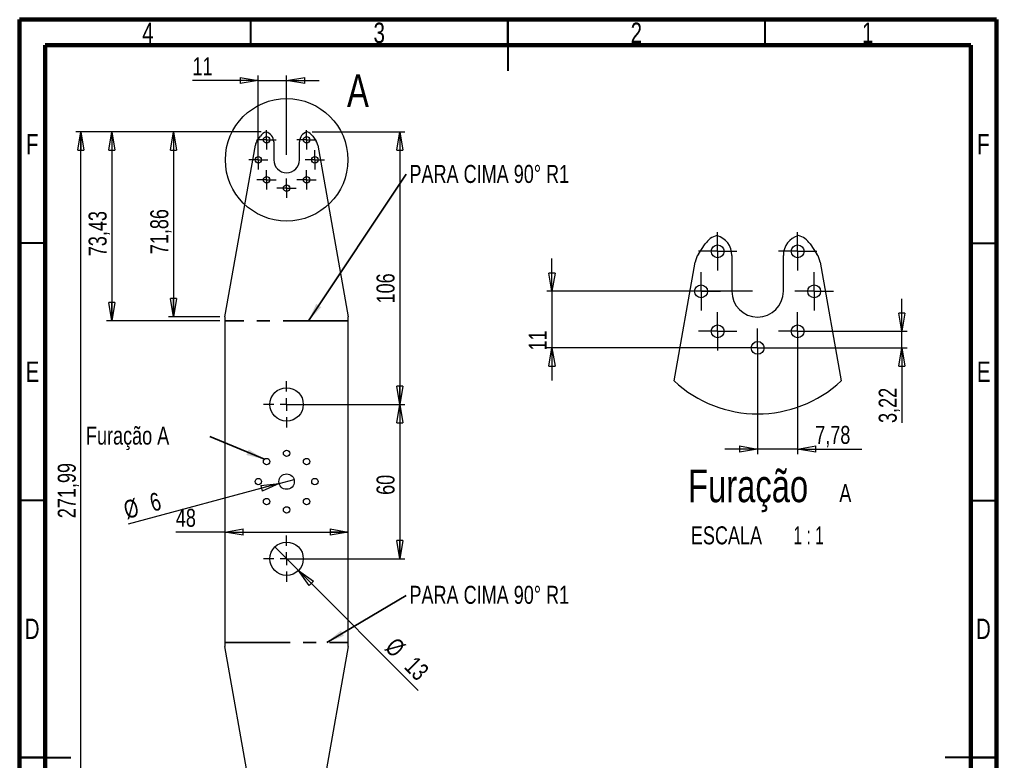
# Model space of a CAD drawing. Header units: millimetres. Extents: x 15 to 205, y 5 to 292.
# Drawn here: x 15 to 205, y 147.7 to 292 of the extents above; entities that cross this region are included whole.
import ezdxf

# ---------------------------------------------------------------- set-up
doc = ezdxf.new("R2010")
doc.units = ezdxf.units.MM
doc.linetypes.add('CENTERX2', pattern=[20.32, 12.7, -2.54, 2.54, -2.54])
doc.styles.add('SLDTEXTSTYLE0', font='TXT', dxfattribs={"width": 0.75})
doc.styles.add('SLDTEXTSTYLE1', font='TXT', dxfattribs={"width": 0.65})
doc.dimstyles.new('SLDDIMSTYLE0', dxfattribs={"dimtxt": 3.5, "dimasz": 3.556, "dimexe": 0, "dimexo": 0.0625, "dimgap": 0.875, "dimtad": 1, "dimlfac": 2, "dimrnd": 1e-09, "dimzin": 12, "dimdsep": 46, "dimtxsty": 'SLDTEXTSTYLE0', "dimblk1": 'CLOSED', "dimblk2": 'CLOSED', "dimsah": 1, "dimcen": 0.09, "dimadec": 0, "dimazin": 3, "dimtfac": 1, "dimtofl": 0, "dimtmove": 0, "dimatfit": 3, "dimldrblk": 'CLOSED', "dimfxl": 0, "dimfrac": 2, "dimtolj": 1, "dimtzin": 12, "dimarcsym": 0})
doc.dimstyles.new('SLDDIMSTYLE1', dxfattribs={"dimtxt": 3.5, "dimasz": 3.556, "dimexe": 0, "dimexo": 0.0625, "dimgap": 0.875, "dimtad": 1, "dimlfac": 2, "dimrnd": 1e-09, "dimzin": 12, "dimdsep": 46, "dimtxsty": 'SLDTEXTSTYLE0', "dimblk1": 'CLOSED', "dimblk2": 'CLOSED', "dimsah": 1, "dimcen": 0.09, "dimadec": 0, "dimazin": 3, "dimtfac": 1, "dimtmove": 0, "dimatfit": 0, "dimldrblk": 'CLOSED', "dimfxl": 0, "dimfrac": 2, "dimtolj": 1, "dimtzin": 12, "dimarcsym": 0})
doc.dimstyles.new('SLDDIMSTYLE2', dxfattribs={"dimtxt": 3.5, "dimasz": 3.556, "dimexe": 0, "dimexo": 0.0625, "dimgap": 0.875, "dimtad": 1, "dimlfac": 2, "dimrnd": 1e-09, "dimzin": 12, "dimdsep": 46, "dimtxsty": 'SLDTEXTSTYLE0', "dimblk1": 'NONE', "dimblk2": 'CLOSED', "dimsah": 1, "dimcen": 0, "dimadec": 0, "dimazin": 3, "dimtfac": 1, "dimtmove": 0, "dimatfit": 3, "dimldrblk": 'NONE', "dimfxl": 0, "dimfrac": 2, "dimtolj": 1, "dimtzin": 12, "dimarcsym": 0})
doc.dimstyles.new('SLDDIMSTYLE3', dxfattribs={"dimtxt": 0.18, "dimasz": 3.556, "dimexe": 0, "dimexo": 0.0625, "dimgap": 0, "dimtad": 0, "dimtih": 1, "dimtoh": 1, "dimdec": 0, "dimrnd": 1e-09, "dimzin": 0, "dimdsep": 46, "dimtxsty": 'Standard', "dimsah": 1, "dimcen": 0.09, "dimadec": 0, "dimazin": 0, "dimtfac": 3.556, "dimtdec": 0, "dimtofl": 0, "dimtmove": 0, "dimatfit": 3, "dimfxl": 0, "dimfrac": 2, "dimtolj": 1, "dimtzin": 0, "dimarcsym": 0})
doc.dimstyles.new('SLDDIMSTYLE4', dxfattribs={"dimtxt": 3.5, "dimasz": 3.556, "dimexe": 0, "dimexo": 0.0625, "dimgap": 0.875, "dimtad": 1, "dimrnd": 1e-09, "dimzin": 12, "dimdsep": 46, "dimtxsty": 'SLDTEXTSTYLE0', "dimblk1": 'CLOSED', "dimblk2": 'CLOSED', "dimsah": 1, "dimcen": 0.09, "dimadec": 0, "dimazin": 3, "dimtfac": 1, "dimtmove": 0, "dimatfit": 0, "dimldrblk": 'CLOSED', "dimfxl": 0, "dimfrac": 2, "dimtolj": 1, "dimtzin": 12, "dimarcsym": 0})

# ---------------------------------------------------------------- blocks, each defined once
blk = doc.blocks.new('_CLOSED')
at = {"color": 0, "linetype": 'ByBlock', "lineweight": -2}
for p, q in [((-1, 0.166667), (0, 0)), ((-1, 0.166667), (-1, -0.166667)), ((0, 0), (-1, -0.166667)), ((0, 0), (-1, 0))]:
    blk.add_line(p, q, dxfattribs=at)
blk = doc.blocks.new('_D_3')
at = {"color": 7, "linetype": 'Continuous', "lineweight": 0}
for p, q in [((61.44, 280.14), (48.63, 280.14)), ((61.44, 265.72), (61.44, 281.14)), ((61.44, 280.14), (66.94, 280.14)), ((66.94, 265.72), (66.94, 281.14)), ((66.94, 280.14), (73.29, 280.14))]:
    blk.add_line(p, q, dxfattribs=at)
at = {"color": 7, "linetype": 'Continuous', "lineweight": 0, "xscale": 3.556, "yscale": 3.556}
blk.add_blockref('_CLOSED', (61.44, 280.14, 0.75), dxfattribs=at)
at = {"color": 7, "linetype": 'Continuous', "lineweight": 0, "xscale": 3.556, "yscale": 3.556, "rotation": 180.0000000000004}
blk.add_blockref('_CLOSED', (66.94, 280.14, 0.75), dxfattribs=at)
at = {"color": 7, "linetype": 'Continuous', "lineweight": 0, "insert": (48.63, 284.66), "char_height": 3.5, "attachment_point": 1, "style": 'SLDTEXTSTYLE0'}
blk.add_mtext('11', dxfattribs=at)
blk = doc.blocks.new('_D_4')
at = {"color": 7, "linetype": 'Continuous', "lineweight": 0}
for p, q in [((61.98, 270.14), (43.94, 270.14)), ((44.94, 270.14), (44.94, 234.22)), ((53.94, 234.22), (43.94, 234.22))]:
    blk.add_line(p, q, dxfattribs=at)
at = {"color": 7, "linetype": 'Continuous', "lineweight": 0, "xscale": 3.556, "yscale": 3.556}
for p, rotation in [((44.94, 270.14, 0.75), 90.0000000000004), ((44.94, 234.22, 0.75), 270.0000000000004)]:
    blk.add_blockref('_CLOSED', p, dxfattribs=dict(at, rotation=rotation))
at = {"color": 7, "linetype": 'Continuous', "lineweight": 0, "insert": (40.43, 246.36), "char_height": 3.5, "attachment_point": 1, "rotation": 90, "style": 'SLDTEXTSTYLE0'}
blk.add_mtext('71,86', dxfattribs=at)
blk = doc.blocks.new('_D_5')
at = {"color": 7, "linetype": 'Continuous', "lineweight": 0}
for p, q in [((61.98, 270.14), (31.94, 270.14)), ((32.94, 270.14), (32.94, 233.43)), ((53.94, 233.43), (31.94, 233.43))]:
    blk.add_line(p, q, dxfattribs=at)
at = {"color": 7, "linetype": 'Continuous', "lineweight": 0, "xscale": 3.556, "yscale": 3.556}
for p, rotation in [((32.94, 270.14, 0.75), 90.0000000000004), ((32.94, 233.43, 0.75), 270.0000000000004)]:
    blk.add_blockref('_CLOSED', p, dxfattribs=dict(at, rotation=rotation))
at = {"color": 7, "linetype": 'Continuous', "lineweight": 0, "insert": (28.43, 245.97), "char_height": 3.5, "attachment_point": 1, "rotation": 90, "style": 'SLDTEXTSTYLE0'}
blk.add_mtext('73,43', dxfattribs=at)
blk = doc.blocks.new('_D_6')
at = {"color": 7, "linetype": 'Continuous', "lineweight": 0}
for p, q in [((71.91, 270.14), (89.94, 270.14)), ((88.94, 270.14), (88.94, 217.15)), ((67.94, 217.15), (89.94, 217.15))]:
    blk.add_line(p, q, dxfattribs=at)
at = {"color": 7, "linetype": 'Continuous', "lineweight": 0, "xscale": 3.556, "yscale": 3.556}
for p, rotation in [((88.94, 270.14, 0.75), 90.0000000000004), ((88.94, 217.15, 0.75), 270.0000000000004)]:
    blk.add_blockref('_CLOSED', p, dxfattribs=dict(at, rotation=rotation))
at = {"color": 7, "linetype": 'Continuous', "lineweight": 0, "insert": (84.43, 236.79), "char_height": 3.5, "attachment_point": 1, "rotation": 90, "style": 'SLDTEXTSTYLE0'}
blk.add_mtext('106', dxfattribs=at)
blk = doc.blocks.new('_D_7')
at = {"color": 7, "linetype": 'Continuous', "lineweight": 0}
for p, q in [((67.94, 217.15), (89.94, 217.15)), ((88.94, 217.15), (88.94, 187.15)), ((67.94, 187.15), (89.94, 187.15))]:
    blk.add_line(p, q, dxfattribs=at)
at = {"color": 7, "linetype": 'Continuous', "lineweight": 0, "xscale": 3.556, "yscale": 3.556}
for p, rotation in [((88.94, 217.15, 0.75), 90.0000000000004), ((88.94, 187.15, 0.75), 270.0000000000004)]:
    blk.add_blockref('_CLOSED', p, dxfattribs=dict(at, rotation=rotation))
at = {"color": 7, "linetype": 'Continuous', "lineweight": 0, "insert": (84.43, 199.56), "char_height": 3.5, "attachment_point": 1, "rotation": 90, "style": 'SLDTEXTSTYLE0'}
blk.add_mtext('60', dxfattribs=at)
blk = doc.blocks.new('_D_8')
at = {"color": 7, "linetype": 'Continuous', "lineweight": 0}
for q in [(64.64, 189.44), (92.55, 161.54)]:
    blk.add_line((69.24, 184.85), q, dxfattribs=at)
at = {"color": 7, "linetype": 'Continuous', "lineweight": 0, "xscale": 3.556, "yscale": 3.556, "rotation": 135.0000000000004}
blk.add_blockref('_CLOSED', (69.24, 184.85, 0.75), dxfattribs=at)
at = {"color": 7, "linetype": 'Continuous', "lineweight": 0, "char_height": 3.5, "attachment_point": 1, "rotation": 315, "style": 'SLDTEXTSTYLE0'}
for s, insert in [('%%c', (88.34, 172.11)), ('13', (92.11, 168.42))]:
    blk.add_mtext(s, dxfattribs=dict(at, insert=insert))
blk = doc.blocks.new('_NONE')
blk = doc.blocks.new('_D_11')
at = {"color": 7, "linetype": 'Continuous', "lineweight": 0}
for p, q in [((61.98, 270.14), (25.94, 270.14)), ((26.94, 134.15), (26.94, 270.14)), ((61.98, 134.15), (25.94, 134.15))]:
    blk.add_line(p, q, dxfattribs=at)
at = {"color": 7, "linetype": 'Continuous', "lineweight": 0, "xscale": 3.556, "yscale": 3.556}
for p, rotation in [((26.94, 270.14, 0.75), 90.0000000000004), ((26.94, 134.15, 0.75), 270.0000000000004)]:
    blk.add_blockref('_CLOSED', p, dxfattribs=dict(at, rotation=rotation))
at = {"color": 7, "linetype": 'Continuous', "lineweight": 0, "insert": (22.43, 195.03), "char_height": 3.5, "attachment_point": 1, "rotation": 90, "style": 'SLDTEXTSTYLE0'}
blk.add_mtext('271,99', dxfattribs=at)
blk = doc.blocks.new('_D_13')
at = {"color": 7, "linetype": 'Continuous', "lineweight": 0}
for q in [(45.4, 192.34), (78.94, 192.34)]:
    blk.add_line((54.94, 192.34), q, dxfattribs=at)
at = {"color": 7, "linetype": 'Continuous', "lineweight": 0, "xscale": 3.556, "yscale": 3.556, "rotation": 180.0000000000004}
blk.add_blockref('_CLOSED', (54.94, 192.34, 0.75), dxfattribs=at)
at = {"color": 7, "linetype": 'Continuous', "lineweight": 0, "xscale": 3.556, "yscale": 3.556}
blk.add_blockref('_CLOSED', (78.94, 192.34, 0.75), dxfattribs=at)
at = {"color": 7, "linetype": 'Continuous', "lineweight": 0, "insert": (45.4, 196.86), "char_height": 3.5, "attachment_point": 1, "style": 'SLDTEXTSTYLE0'}
blk.add_mtext('48', dxfattribs=at)
blk = doc.blocks.new('_D_14')
at = {"color": 7, "linetype": 'Continuous', "lineweight": 0}
for q in [(36.1, 193.88), (68.39, 202.53)]:
    blk.add_line((65.49, 201.76), q, dxfattribs=at)
at = {"color": 7, "linetype": 'Continuous', "lineweight": 0, "xscale": 3.556, "yscale": 3.556, "rotation": 15.00000000000016}
blk.add_blockref('_CLOSED', (65.49, 201.76, 0.75), dxfattribs=at)
at = {"color": 7, "linetype": 'Continuous', "lineweight": 0, "char_height": 3.5, "attachment_point": 1, "rotation": 15, "style": 'SLDTEXTSTYLE0'}
for s, insert in [('6', (40.02, 199.65)), ('%%c', (34.94, 198.23))]:
    blk.add_mtext(s, dxfattribs=dict(at, insert=insert))
blk = doc.blocks.new('SW_NOTE_2')
at = {"color": 0, "linetype": 'Continuous', "lineweight": 0, "insert": (0.66, 1.82), "char_height": 3.5, "attachment_point": 1, "style": 'SLDTEXTSTYLE0'}
blk.add_mtext('PARA CIMA 90° R1', dxfattribs=at)
blk = doc.blocks.new('SW_NOTE_3')
at = {"color": 0, "linetype": 'Continuous', "lineweight": 0, "insert": (0.66, 1.9), "char_height": 3.5, "attachment_point": 1, "style": 'SLDTEXTSTYLE0'}
blk.add_mtext('PARA CIMA 90° R1', dxfattribs=at)
blk = doc.blocks.new('SW_NOTE_5')
at = {"color": 0, "linetype": 'Continuous', "lineweight": 0, "insert": (-24.07, 1.9), "char_height": 3.5, "attachment_point": 1, "style": 'SLDTEXTSTYLE0'}
blk.add_mtext('Furação A', dxfattribs=at)
blk = doc.blocks.new('SW_CENTERMARKSYMBOL_0')
at = {"color": 0, "linetype": 'Continuous', "lineweight": 0}
for p, q in [((0, 2.5), (0, 4.5)), ((-2.5, 0), (-4.5, 0)), ((0, 0), (-1.25, 0)), ((0, 0), (0, 1.25)), ((0, 0), (0, -1.25)), ((0, 0), (1.25, 0)), ((2.5, 0), (4.5, 0)), ((0, -2.5), (0, -4.5))]:
    blk.add_line(p, q, dxfattribs=at)
blk = doc.blocks.new('SW_CENTERMARKSYMBOL_1')
at = {"color": 0, "linetype": 'Continuous', "lineweight": 0}
for p, q in [((0, 2.5), (0, 4.5)), ((-2.5, 0), (-4.5, 0)), ((0, 0), (-1.25, 0)), ((0, 0), (0, 1.25)), ((0, 0), (0, -1.25)), ((0, 0), (1.25, 0)), ((2.5, 0), (4.5, 0)), ((0, -2.5), (0, -4.5))]:
    blk.add_line(p, q, dxfattribs=at)
blk = doc.blocks.new('SW_CENTERMARKSYMBOL_2')
at = {"color": 0, "linetype": 'Continuous', "lineweight": 0}
for p, q in [((-1.25, 0), (-1.875, 0)), ((0, 0), (-1.25, 0)), ((0, 1.25), (0, 1.875)), ((0, 0), (0, 1.25)), ((0, 0), (0, -1.25)), ((0, 0), (1.25, 0)), ((1.25, 0), (1.875, 0)), ((0, -1.25), (0, -1.875))]:
    blk.add_line(p, q, dxfattribs=at)
blk = doc.blocks.new('SW_CENTERMARKSYMBOL_3')
at = {"color": 0, "linetype": 'Continuous', "lineweight": 0}
for p, q in [((-1.25, 0), (-1.875, 0)), ((0, 0), (-1.25, 0)), ((0, 1.25), (0, 1.875)), ((0, 0), (0, 1.25)), ((0, 0), (0, -1.25)), ((0, 0), (1.25, 0)), ((1.25, 0), (1.875, 0)), ((0, -1.25), (0, -1.875))]:
    blk.add_line(p, q, dxfattribs=at)
blk = doc.blocks.new('SW_CENTERMARKSYMBOL_4')
at = {"color": 0, "linetype": 'Continuous', "lineweight": 0}
for p, q in [((-1.25, 0), (-1.875, 0)), ((0, 0), (-1.25, 0)), ((0, 1.25), (0, 1.875)), ((0, 0), (0, 1.25)), ((0, 0), (0, -1.25)), ((0, 0), (1.25, 0)), ((1.25, 0), (1.875, 0)), ((0, -1.25), (0, -1.875))]:
    blk.add_line(p, q, dxfattribs=at)
blk = doc.blocks.new('SW_CENTERMARKSYMBOL_5')
at = {"color": 0, "linetype": 'Continuous', "lineweight": 0}
for p, q in [((-1.25, 0), (-1.875, 0)), ((0, 0), (-1.25, 0)), ((0, 1.25), (0, 1.875)), ((0, 0), (0, 1.25)), ((0, 0), (0, -1.25)), ((0, 0), (1.25, 0)), ((1.25, 0), (1.875, 0)), ((0, -1.25), (0, -1.875))]:
    blk.add_line(p, q, dxfattribs=at)
blk = doc.blocks.new('SW_CENTERMARKSYMBOL_6')
at = {"color": 0, "linetype": 'Continuous', "lineweight": 0}
for p, q in [((-1.25, 0), (-1.875, 0)), ((0, 0), (-1.25, 0)), ((0, 1.25), (0, 1.875)), ((0, 0), (0, 1.25)), ((0, 0), (0, -1.25)), ((0, 0), (1.25, 0)), ((1.25, 0), (1.875, 0)), ((0, -1.25), (0, -1.875))]:
    blk.add_line(p, q, dxfattribs=at)
blk = doc.blocks.new('SW_CENTERMARKSYMBOL_7')
at = {"color": 0, "linetype": 'Continuous', "lineweight": 0}
for p, q in [((-1.25, 0), (-1.875, 0)), ((0, 0), (-1.25, 0)), ((0, 1.25), (0, 1.875)), ((0, 0), (0, 1.25)), ((0, 0), (0, -1.25)), ((0, 0), (1.25, 0)), ((1.25, 0), (1.875, 0)), ((0, -1.25), (0, -1.875))]:
    blk.add_line(p, q, dxfattribs=at)
blk = doc.blocks.new('SW_CENTERMARKSYMBOL_8')
at = {"color": 0, "linetype": 'Continuous', "lineweight": 0}
for p, q in [((-1.25, 0), (-1.875, 0)), ((0, 0), (-1.25, 0)), ((0, 1.25), (0, 1.875)), ((0, 0), (0, 1.25)), ((0, 0), (0, -1.25)), ((0, 0), (1.25, 0)), ((1.25, 0), (1.875, 0)), ((0, -1.25), (0, -1.875))]:
    blk.add_line(p, q, dxfattribs=at)
blk = doc.blocks.new('SW_CENTERMARKSYMBOL_16')
at = {"color": 0, "linetype": 'Continuous', "lineweight": 0}
for p, q in [((0, 2.5), (0, 4.5)), ((-2.5, 0), (-4.5, 0)), ((0, 0), (-1.25, 0)), ((0, 0), (0, 1.25)), ((0, 0), (0, -1.25)), ((0, 0), (1.25, 0)), ((2.5, 0), (4.5, 0)), ((0, -2.5), (0, -4.5))]:
    blk.add_line(p, q, dxfattribs=at)
blk = doc.blocks.new('SW_CENTERMARKSYMBOL_17')
at = {"color": 0, "linetype": 'Continuous', "lineweight": 0}
for p, q in [((0, 2.5), (0, 4.5)), ((-2.5, 0), (-4.5, 0)), ((0, 0), (-1.25, 0)), ((0, 0), (0, 1.25)), ((0, 0), (0, -1.25)), ((0, 0), (1.25, 0)), ((2.5, 0), (4.5, 0)), ((0, -2.5), (0, -4.5))]:
    blk.add_line(p, q, dxfattribs=at)
blk = doc.blocks.new('SW_CENTERMARKSYMBOL_18')
at = {"color": 0, "linetype": 'Continuous', "lineweight": 0}
for p, q in [((-1.25, 0), (-1.875, 0)), ((0, 0), (-1.25, 0)), ((0, 1.25), (0, 1.875)), ((0, 0), (0, 1.25)), ((0, 0), (0, -1.25)), ((0, 0), (1.25, 0)), ((1.25, 0), (1.875, 0)), ((0, -1.25), (0, -1.875))]:
    blk.add_line(p, q, dxfattribs=at)
blk = doc.blocks.new('SW_CENTERMARKSYMBOL_19')
at = {"color": 0, "linetype": 'Continuous', "lineweight": 0}
for p, q in [((-1.25, 0), (-1.875, 0)), ((0, 0), (-1.25, 0)), ((0, 1.25), (0, 1.875)), ((0, 0), (0, 1.25)), ((0, 0), (0, -1.25)), ((0, 0), (1.25, 0)), ((1.25, 0), (1.875, 0)), ((0, -1.25), (0, -1.875))]:
    blk.add_line(p, q, dxfattribs=at)
blk = doc.blocks.new('SW_CENTERMARKSYMBOL_20')
at = {"color": 0, "linetype": 'Continuous', "lineweight": 0}
for p, q in [((-1.25, 0), (-1.875, 0)), ((0, 0), (-1.25, 0)), ((0, 1.25), (0, 1.875)), ((0, 0), (0, 1.25)), ((0, 0), (0, -1.25)), ((0, 0), (1.25, 0)), ((1.25, 0), (1.875, 0)), ((0, -1.25), (0, -1.875))]:
    blk.add_line(p, q, dxfattribs=at)
blk = doc.blocks.new('SW_CENTERMARKSYMBOL_21')
at = {"color": 0, "linetype": 'Continuous', "lineweight": 0}
for p, q in [((-1.25, 0), (-1.875, 0)), ((0, 0), (-1.25, 0)), ((0, 1.25), (0, 1.875)), ((0, 0), (0, 1.25)), ((0, 0), (0, -1.25)), ((0, 0), (1.25, 0)), ((1.25, 0), (1.875, 0)), ((0, -1.25), (0, -1.875))]:
    blk.add_line(p, q, dxfattribs=at)
blk = doc.blocks.new('SW_CENTERMARKSYMBOL_22')
at = {"color": 0, "linetype": 'Continuous', "lineweight": 0}
for p, q in [((-1.25, 0), (-1.875, 0)), ((0, 0), (-1.25, 0)), ((0, 1.25), (0, 1.875)), ((0, 0), (0, 1.25)), ((0, 0), (0, -1.25)), ((0, 0), (1.25, 0)), ((1.25, 0), (1.875, 0)), ((0, -1.25), (0, -1.875))]:
    blk.add_line(p, q, dxfattribs=at)
blk = doc.blocks.new('SW_CENTERMARKSYMBOL_23')
at = {"color": 0, "linetype": 'Continuous', "lineweight": 0}
for p, q in [((-1.25, 0), (-1.875, 0)), ((0, 0), (-1.25, 0)), ((0, 1.25), (0, 1.875)), ((0, 0), (0, 1.25)), ((0, 0), (0, -1.25)), ((0, 0), (1.25, 0)), ((1.25, 0), (1.875, 0)), ((0, -1.25), (0, -1.875))]:
    blk.add_line(p, q, dxfattribs=at)
blk = doc.blocks.new('SW_CENTERMARKSYMBOL_24')
at = {"color": 0, "linetype": 'Continuous', "lineweight": 0}
for p, q in [((-1.25, 0), (-1.875, 0)), ((0, 0), (-1.25, 0)), ((0, 1.25), (0, 1.875)), ((0, 0), (0, 1.25)), ((0, 0), (0, -1.25)), ((0, 0), (1.25, 0)), ((1.25, 0), (1.875, 0)), ((0, -1.25), (0, -1.875))]:
    blk.add_line(p, q, dxfattribs=at)
blk = doc.blocks.new('_D_15')
at = {"color": 7, "linetype": 'Continuous', "lineweight": 0}
for p, q in [((118.55, 239.15), (118.55, 245.5)), ((157.55, 239.15), (117.55, 239.15)), ((118.55, 239.15), (118.55, 228.15)), ((157.55, 228.15), (117.55, 228.15)), ((118.55, 228.15), (118.55, 221.8))]:
    blk.add_line(p, q, dxfattribs=at)
at = {"color": 7, "linetype": 'Continuous', "lineweight": 0, "xscale": 3.556, "yscale": 3.556}
for p, rotation in [((118.55, 239.15, 1.5), 270.0000000000005), ((118.55, 228.15, 1.5), 90.00000000000045)]:
    blk.add_blockref('_CLOSED', p, dxfattribs=dict(at, rotation=rotation))
at = {"color": 7, "linetype": 'Continuous', "lineweight": 0, "insert": (114.04, 227.64), "char_height": 3.5, "attachment_point": 1, "rotation": 90, "style": 'SLDTEXTSTYLE0'}
blk.add_mtext('11', dxfattribs=at)
blk = doc.blocks.new('_D_16')
at = {"color": 7, "linetype": 'Continuous', "lineweight": 0}
for p, q in [((166.33, 230.37), (166.33, 207.48)), ((158.55, 227.15), (158.55, 207.48)), ((158.55, 208.48), (152.2, 208.48)), ((166.33, 208.48), (158.55, 208.48)), ((166.33, 208.48), (178.8, 208.48))]:
    blk.add_line(p, q, dxfattribs=at)
at = {"color": 7, "linetype": 'Continuous', "lineweight": 0, "xscale": 3.556, "yscale": 3.556}
blk.add_blockref('_CLOSED', (158.55, 208.48, 1.5), dxfattribs=at)
at = {"color": 7, "linetype": 'Continuous', "lineweight": 0, "xscale": 3.556, "yscale": 3.556, "rotation": 180.0000000000004}
blk.add_blockref('_CLOSED', (166.33, 208.48, 1.5), dxfattribs=at)
at = {"color": 7, "linetype": 'Continuous', "lineweight": 0, "insert": (169.75, 212.99), "char_height": 3.5, "attachment_point": 1, "style": 'SLDTEXTSTYLE0'}
blk.add_mtext('7,78', dxfattribs=at)
blk = doc.blocks.new('_D_17')
at = {"color": 7, "linetype": 'Continuous', "lineweight": 0}
for p, q in [((186.61, 231.37), (186.61, 237.72)), ((167.33, 231.37), (187.61, 231.37)), ((186.61, 228.15), (186.61, 231.37)), ((159.55, 228.15), (187.61, 228.15)), ((186.61, 228.15), (186.61, 213.55))]:
    blk.add_line(p, q, dxfattribs=at)
at = {"color": 7, "linetype": 'Continuous', "lineweight": 0, "xscale": 3.556, "yscale": 3.556}
for p, rotation in [((186.61, 231.37, 1.5), 270.0000000000004), ((186.61, 228.15, 1.5), 90.0000000000004)]:
    blk.add_blockref('_CLOSED', p, dxfattribs=dict(at, rotation=rotation))
at = {"color": 7, "linetype": 'Continuous', "lineweight": 0, "insert": (182.1, 213.55), "char_height": 3.5, "attachment_point": 1, "rotation": 90, "style": 'SLDTEXTSTYLE0'}
blk.add_mtext('3,22', dxfattribs=at)
blk = doc.blocks.new('SW_NOTE_6')
at = {"color": 0, "linetype": 'Continuous', "lineweight": 0, "attachment_point": 2}
for s, insert, char_height, style in [('Furação', (17.07, 8.19), 6.35, 'SLDTEXTSTYLE0'), ('A', (35.98, 5.35), 3.5, 'SLDTEXTSTYLE0'), ('ESCALA', (12.86, -2.86), 3.5, 'SLDTEXTSTYLE0'), ('1 : 1', (28.84, -2.86), 3.5, 'SLDTEXTSTYLE1')]:
    blk.add_mtext(s, dxfattribs=dict(at, insert=insert, char_height=char_height, style=style))
blk = doc.blocks.new('SW_CENTERMARKSYMBOL_32')
at = {"color": 0, "linetype": 'Continuous', "lineweight": 0}
for p, q in [((0, 2.5), (0, 3.75)), ((0, 0), (0, 2.5)), ((-2.5, 0), (-3.75, 0)), ((0, 0), (-2.5, 0)), ((0, 0), (0, -2.5)), ((0, 0), (2.5, 0)), ((2.5, 0), (3.75, 0)), ((0, -2.5), (0, -3.75))]:
    blk.add_line(p, q, dxfattribs=at)
blk = doc.blocks.new('SW_CENTERMARKSYMBOL_33')
at = {"color": 0, "linetype": 'Continuous', "lineweight": 0}
for p, q in [((0, 2.5), (0, 3.75)), ((0, 0), (0, 2.5)), ((-2.5, 0), (-3.75, 0)), ((0, 0), (-2.5, 0)), ((0, 0), (0, -2.5)), ((0, 0), (2.5, 0)), ((2.5, 0), (7.69, 0)), ((0, -2.5), (0, -3.75))]:
    blk.add_line(p, q, dxfattribs=at)
blk = doc.blocks.new('SW_CENTERMARKSYMBOL_34')
at = {"color": 0, "linetype": 'Continuous', "lineweight": 0}
for p, q in [((0, 2.5), (0, 3.75)), ((0, 0), (0, 2.5)), ((-2.5, 0), (-3.75, 0)), ((0, 0), (-2.5, 0)), ((0, 0), (0, -2.5)), ((0, 0), (2.5, 0)), ((2.5, 0), (3.75, 0)), ((0, -2.5), (0, -3.75))]:
    blk.add_line(p, q, dxfattribs=at)
blk = doc.blocks.new('SW_CENTERMARKSYMBOL_35')
at = {"color": 0, "linetype": 'Continuous', "lineweight": 0}
for p, q in [((0, 2.5), (0, 3.75)), ((0, 0), (0, 2.5)), ((-2.5, 0), (-3.75, 0)), ((0, 0), (-2.5, 0)), ((0, 0), (0, -2.5)), ((0, 0), (2.5, 0)), ((2.5, 0), (3.75, 0)), ((0, -2.5), (0, -3.75))]:
    blk.add_line(p, q, dxfattribs=at)
blk = doc.blocks.new('SW_CENTERMARKSYMBOL_36')
at = {"color": 0, "linetype": 'Continuous', "lineweight": 0}
for p, q in [((0, 2.5), (0, 3.75)), ((0, 0), (0, 2.5)), ((-2.5, 0), (-3.75, 0)), ((0, 0), (-2.5, 0)), ((0, 0), (0, -2.5)), ((0, 0), (2.5, 0)), ((2.5, 0), (3.75, 0)), ((0, -2.5), (0, -3.75))]:
    blk.add_line(p, q, dxfattribs=at)
blk = doc.blocks.new('SW_CENTERMARKSYMBOL_37')
at = {"color": 0, "linetype": 'Continuous', "lineweight": 0}
for p, q in [((0, 2.5), (0, 3.75)), ((0, 0), (0, 2.5)), ((-2.5, 0), (-3.75, 0)), ((0, 0), (-2.5, 0)), ((0, 0), (0, -2.5)), ((0, 0), (2.5, 0)), ((2.5, 0), (3.75, 0)), ((0, -2.5), (0, -3.75))]:
    blk.add_line(p, q, dxfattribs=at)
blk = doc.blocks.new('SW_CENTERMARKSYMBOL_38')
at = {"color": 0, "linetype": 'Continuous', "lineweight": 0}
for p, q in [((0, 2.5), (0, 3.75)), ((0, 0), (0, 2.5)), ((-2.5, 0), (-3.75, 0)), ((0, 0), (-2.5, 0)), ((0, 0), (0, -2.5)), ((0, 0), (2.5, 0)), ((2.5, 0), (3.75, 0)), ((0, -2.5), (0, -3.75))]:
    blk.add_line(p, q, dxfattribs=at)

msp = doc.modelspace()

# ---------------------------------------------------------------- linework, layer by layer
at = {"color": 7, "linetype": 'Continuous', "lineweight": 60}
for p, q in [((15, 5), (15, 292)), ((15, 292), (205, 292)), ((205, 292), (205, 5)), ((20, 10), (20, 287)), ((20, 287), (200, 287)), ((200, 287), (200, 10))]:
    msp.add_line(p, q, dxfattribs=at)
at = {"color": 7, "linetype": 'Continuous', "lineweight": 30}
for p, q in [((60, 287), (60, 292)), ((110, 292), (110, 282)), ((110, 287), (110, 292)), ((160, 287), (160, 292)), ((20, 248.5), (15, 248.5)), ((200, 248.5), (205, 248.5)), ((20, 198.5), (15, 198.5)), ((200, 198.5), (205, 198.5)), ((15, 148.5), (25, 148.5)), ((20, 148.5), (15, 148.5)), ((205, 148.5), (195, 148.5)), ((200, 148.5), (205, 148.5))]:
    msp.add_line(p, q, dxfattribs=at)
at = {"color": 7, "linetype": 'Continuous', "lineweight": 15}
for p, q in [((61.1771, 268.331), (61.8483, 269.3314)), ((64.4425, 268.2172), (64.4425, 264.7172)), ((69.4425, 264.7172), (69.4425, 268.2172)), ((72.0367, 269.3314), (72.7079, 268.331)), ((54.9425, 234.2172), (60.8688, 267.5667)), ((73.0162, 267.5667), (78.9425, 234.2172)), ((147.0218, 246.3749), (148.3641, 248.3758)), ((168.741, 248.3758), (170.0834, 246.3749)), ((153.5526, 246.1473), (153.5526, 239.1473)), ((163.5526, 239.1473), (163.5526, 246.1473)), ((142.297, 221.7277), (146.4052, 244.8463)), ((170.6999, 244.8463), (174.8082, 221.7277)), ((54.9425, 234.2172), (54.9425, 170.0756)), ((78.9425, 170.0756), (78.9425, 234.2172)), ((60.8688, 136.7261), (54.9425, 170.0756)), ((78.9425, 170.0756), (73.0162, 136.7261))]:
    msp.add_line(p, q, dxfattribs=at)
at = {"color": 7, "linetype": 'CENTERX2'}
for p, q in [((78.9425, 233.4318), (54.9425, 233.4318)), ((54.9425, 170.861), (78.9425, 170.861))]:
    msp.add_line(p, q, dxfattribs=at)
at = {"color": 7, "linetype": 'Continuous', "lineweight": 0}
msp.add_circle((66.9425, 264.7172), 11.9131, dxfattribs=at)
at = {"color": 7, "linetype": 'Continuous', "lineweight": 15}
for centre, radius in [((63.0534, 268.6063), 0.625), ((70.8316, 268.6063), 0.625), ((61.4425, 264.7172), 0.625), ((72.4425, 264.7172), 0.625), ((63.0534, 260.8281), 0.625), ((70.8316, 260.8281), 0.625), ((66.9425, 259.2172), 0.625), ((150.7744, 246.9255), 1.25), ((166.3307, 246.9255), 1.25), ((147.5526, 239.1473), 1.25), ((169.5526, 239.1473), 1.25), ((150.7744, 231.3691), 1.25), ((166.3307, 231.3691), 1.25), ((158.5526, 228.1473), 1.25), ((66.9425, 217.1464), 3.25), ((66.9425, 207.6464), 0.625), ((63.0534, 206.0355), 0.625), ((70.8316, 206.0355), 0.625), ((66.9425, 202.1464), 1.5), ((61.4425, 202.1464), 0.625), ((72.4425, 202.1464), 0.625), ((63.0534, 198.2573), 0.625), ((70.8316, 198.2573), 0.625), ((66.9425, 196.6464), 0.625), ((66.9425, 187.1464), 3.25)]:
    msp.add_circle(centre, radius, dxfattribs=at)
for centre, radius, start, end in [((63.5091, 268.2172), 2, 105.465567, 146.143644), ((62.4425, 268.2172), 2, 0, 74.534433), ((71.4425, 268.2172), 2, 105.465567, 180), ((70.3759, 268.2172), 2, 33.856356, 74.534433), ((62.838, 267.2167), 2, 146.143644, 169.923522), ((71.047, 267.2167), 2, 10.076478, 33.856356), ((66.9425, 264.7172), 2.5, 180, 0), ((151.6858, 246.1473), 4, 105.465584, 146.143699), ((149.5526, 246.1473), 4, 359.999891, 74.534471), ((167.5526, 246.1473), 4, 105.465529, 180.000109), ((165.4193, 246.1473), 4, 33.856301, 74.534416), ((150.3435, 244.1464), 4, 146.143634, 169.923696), ((166.7616, 244.1464), 4, 10.076304, 33.856366), ((158.5526, 239.1473), 5, 180.000053, 359.999947)]:
    msp.add_arc(centre, radius, start, end, dxfattribs=at)
at = {"color": 7, "linetype": 'Continuous', "lineweight": 0}
msp.add_arc((158.5526, 239.1473), 23.8262, 226.979711, 313.020289, dxfattribs=at)

# ---------------------------------------------------------------- block references
for name, p in [('SW_CENTERMARKSYMBOL_4', (63.0534, 268.6063)), ('SW_CENTERMARKSYMBOL_20', (63.0534, 268.6063)), ('SW_CENTERMARKSYMBOL_5', (70.8316, 268.6063)), ('SW_CENTERMARKSYMBOL_21', (70.8316, 268.6063)), ('SW_CENTERMARKSYMBOL_6', (61.4425, 264.7172)), ('SW_CENTERMARKSYMBOL_22', (61.4425, 264.7172)), ('SW_CENTERMARKSYMBOL_7', (72.4425, 264.7172)), ('SW_CENTERMARKSYMBOL_23', (72.4425, 264.7172)), ('SW_CENTERMARKSYMBOL_2', (63.0534, 260.8281)), ('SW_CENTERMARKSYMBOL_18', (63.0534, 260.8281)), ('SW_CENTERMARKSYMBOL_8', (70.8316, 260.8281)), ('SW_CENTERMARKSYMBOL_24', (70.8316, 260.8281)), ('SW_NOTE_2', (90.1731, 261.9038)), ('SW_CENTERMARKSYMBOL_3', (66.9425, 259.2172)), ('SW_CENTERMARKSYMBOL_19', (66.9425, 259.2172)), ('SW_CENTERMARKSYMBOL_34', (150.7744, 246.9255)), ('SW_CENTERMARKSYMBOL_35', (166.3307, 246.9255)), ('SW_CENTERMARKSYMBOL_36', (147.5526, 239.1473)), ('SW_CENTERMARKSYMBOL_37', (169.5526, 239.1473)), ('SW_CENTERMARKSYMBOL_32', (150.7744, 231.3691)), ('SW_CENTERMARKSYMBOL_38', (166.3307, 231.3691)), ('SW_CENTERMARKSYMBOL_33', (158.5526, 228.1473)), ('SW_CENTERMARKSYMBOL_1', (66.9425, 217.1464)), ('SW_CENTERMARKSYMBOL_17', (66.9425, 217.1464)), ('SW_NOTE_5', (51.9912, 210.9423)), ('SW_NOTE_6', (139.629, 196.3053)), ('SW_CENTERMARKSYMBOL_0', (66.9425, 187.1464)), ('SW_CENTERMARKSYMBOL_16', (66.9425, 187.1464)), ('SW_NOTE_3', (90.1731, 179.9808))]:
    msp.add_blockref(name, p, dxfattribs=at)

# ---------------------------------------------------------------- texts
at = {"color": 7, "linetype": 'Continuous', "lineweight": 0, "style": 'SLDTEXTSTYLE0'}
for s, insert, char_height, attachment_point in [('4', (39.96, 291.4012), 3.9688, 2), ('3', (84.96, 291.4012), 3.9688, 2), ('2', (134.96, 291.4012), 3.9688, 2), ('1', (179.96, 291.4012), 3.9688, 2), ('A', (78.6931, 281.3652), 6.35, 1), ('F', (17.4577, 269.7474), 3.9688, 2), ('F', (202.4577, 269.7474), 3.9688, 2), ('E', (17.5078, 225.4974), 3.9688, 2), ('E', (202.5078, 225.4974), 3.9688, 2), ('D', (17.4527, 175.4974), 3.9688, 2), ('D', (202.4527, 175.4974), 3.9688, 2)]:
    msp.add_mtext(s, dxfattribs=dict(at, insert=insert, char_height=char_height, attachment_point=attachment_point))

# ---------------------------------------------------------------- dimensions: what is measured, and where the dimension line sits
at = {"color": 7, "linetype": 'Continuous', "lineweight": 0}
for base, p1, p2, dimstyle, picture, middle in [((66.9425, 280.1448), (61.4425, 264.7172), (66.9425, 264.7172), 'SLDDIMSTYLE1', '_D_3', (51.2133, 280.1448)), ((158.5526, 208.4785), (166.3307, 231.3691), (158.5526, 228.1473), 'SLDDIMSTYLE4', '_D_16', (174.2711, 208.4785)), ((78.9425, 192.3443), (54.9425, 170.0756), (78.9425, 170.0756), 'SLDDIMSTYLE0', '_D_13', (47.9852, 192.3443))]:
    dim = msp.add_linear_dim(base=base, p1=p1, p2=p2, dimstyle=dimstyle, dxfattribs=at)
    dim.commit()
    dim.dimension.update_dxf_attribs({"geometry": picture, "text_midpoint": middle, "dimtype": 160})
for base, p1, p2, dimstyle, picture, middle in [((26.9425, 270.1448), (62.9758, 134.148), (62.9758, 270.1448), 'SLDDIMSTYLE0', '_D_11', (26.9425, 202.1464)), ((32.9425, 233.4318), (62.9758, 270.1448), (54.9425, 233.4318), 'SLDDIMSTYLE0', '_D_5', (32.9425, 251.7883)), ((44.9425, 234.2172), (62.9758, 270.1448), (54.9425, 234.2172), 'SLDDIMSTYLE0', '_D_4', (44.9425, 252.181)), ((88.9425, 217.1464), (70.9092, 270.1448), (66.9425, 217.1464), 'SLDDIMSTYLE0', '_D_6', (88.9425, 240.6718)), ((118.5526, 228.1473), (158.5526, 239.1473), (158.5526, 228.1473), 'SLDDIMSTYLE4', '_D_15', (118.5526, 230.2227)), ((186.611, 231.3691), (158.5526, 228.1473), (166.3307, 231.3691), 'SLDDIMSTYLE4', '_D_17', (186.611, 218.0724)), ((88.9425, 187.1464), (66.9425, 217.1464), (66.9425, 187.1464), 'SLDDIMSTYLE0', '_D_7', (88.9425, 202.1464))]:
    dim = msp.add_linear_dim(base=base, p1=p1, p2=p2, angle=90, dimstyle=dimstyle, dxfattribs=at)
    dim.commit()
    dim.dimension.update_dxf_attribs({"geometry": picture, "text_midpoint": middle, "dimtype": 160})
for p1, p2, picture, middle in [((68.3914, 202.5346), (65.4936, 201.7581), '_D_14', (39.7685, 194.8651)), ((64.6444, 189.4445), (69.2406, 184.8483), '_D_8', (88.9425, 165.1464))]:
    dim = msp.add_diameter_dim_2p(p1=p1, p2=p2, dimstyle='SLDDIMSTYLE2', dxfattribs=at)
    dim.commit()
    dim.dimension.update_dxf_attribs({"geometry": picture, "text_midpoint": middle, "dimtype": 163})

# ---------------------------------------------------------------- leaders
for points in [[(71.2129, 233.4318), (90.1731, 261.9038)], [(62.617, 206.4829), (51.9912, 210.9423)], [(74.7434, 170.861), (90.1731, 179.9808)]]:
    msp.add_leader(points, dimstyle='SLDDIMSTYLE3', dxfattribs=at)

doc.saveas('drawing.dxf')
